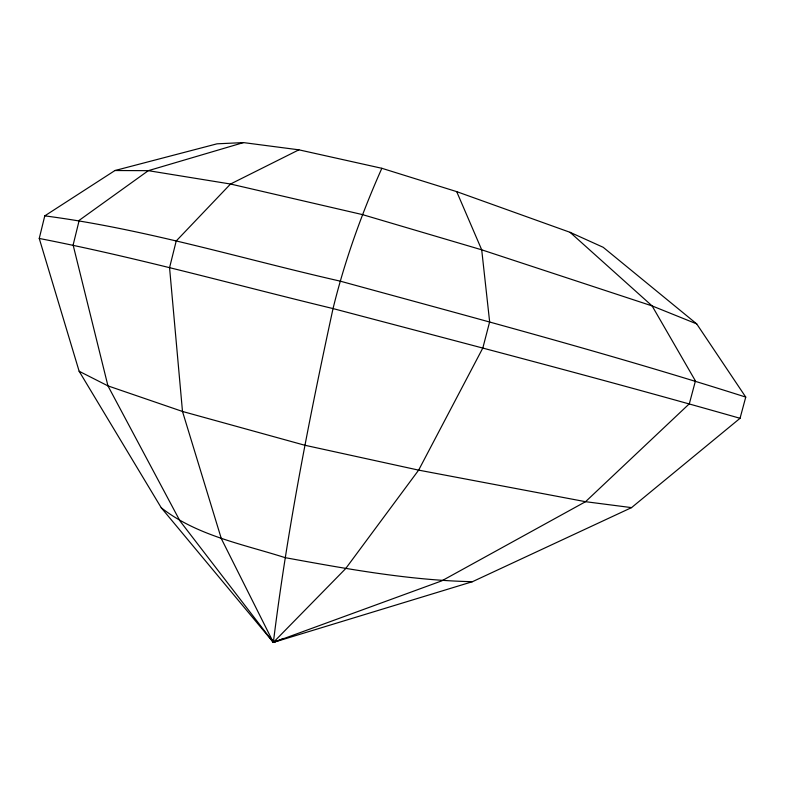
<?xml version="1.0" encoding="UTF-8"?>
<svg xmlns="http://www.w3.org/2000/svg" width="785" height="785" viewBox="0 0 785 785"><rect width="100%" height="100%" fill="white"/><g stroke="black" fill="none" stroke-linecap="round" stroke-linejoin="round"><path stroke-width="1.18" d="M570.067 232.321L652.109 305.914L695.432 380.931L689.328 403.784L585.551 501.693L441.778 580.861L273.357 642.405C287.261 530.13 309.113 419.082 333.036 308.574C344.821 260.414 361.699 213.559 381.844 168.294L456.693 191.628L570.067 232.321L603.194 247.295L696.697 323.891L745.75 397.092L740.049 418.297L631.542 507.62L472.472 581.685L273.357 642.405L161.249 507.758L79.148 371.266L39.25 238.454L44.774 215.865L114.944 170.531L217.023 143.822L243.478 142.595L298.899 149.827L381.844 168.294M243.478 142.595L148.316 170.669L79.197 220.32L73.123 245.028L107.957 385.886L179.961 520.946L273.357 642.405L345.596 568.693L418.64 470.127L482.834 347.99L489.644 321.84L481.705 249.816L456.693 191.628M270.03 637.283L273.357 642.405L275.447 641.149M298.899 149.827L230.515 184.024L176.213 240.995L169.56 267.685L182.493 411.458L221.321 538.638L273.357 642.405L283.63 638.431M114.944 170.531L148.316 170.669L230.515 184.024L362.287 214.56L481.705 249.816L652.109 305.914L696.697 323.891M472.472 581.685C409.446 580.38 346.999 568.939 285.102 557.644C242.928 544.172 196.888 535.704 161.249 507.758M44.774 215.865C144.842 228.896 241.829 258.805 340.042 281.099C475.681 318.268 611.731 354.359 745.75 397.092M631.542 507.62L585.551 501.693L418.64 470.127L304.639 445.203L182.493 411.458L107.957 385.886L79.148 371.266M39.25 238.454C138.101 257.706 235.196 284.935 333.036 308.574C468.9 344.429 604.911 379.773 740.049 418.297M272.277 640.197L273.357 642.405"/></g></svg>
